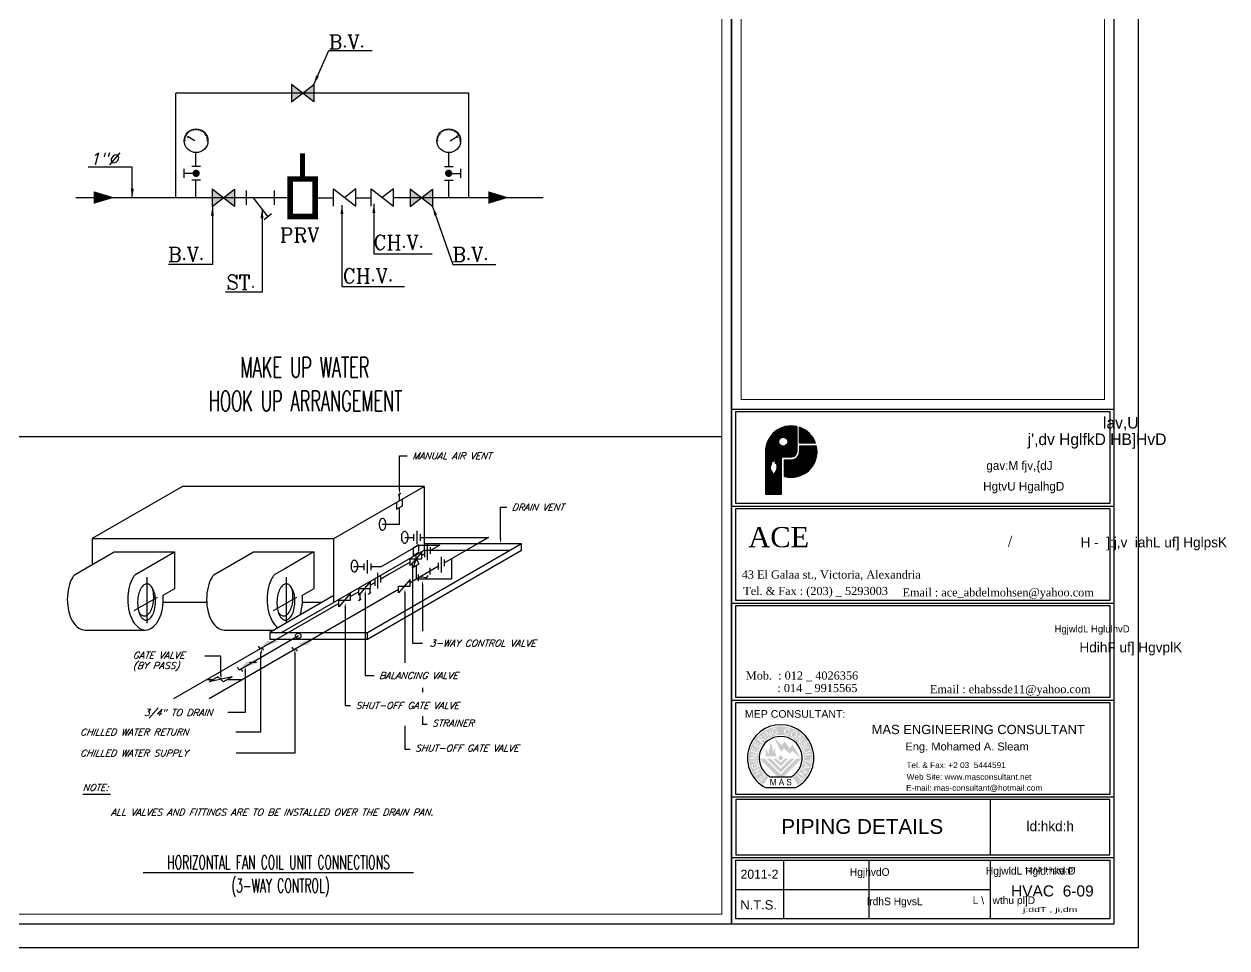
# Model space of a CAD drawing. Extents: x -730 to 2784, y 160 to 852.
# Drawn here: x -686.96 to -663.15, y 160.18 to 178.47 of the extents above; entities that cross this region are included whole.
import ezdxf
from ezdxf.enums import TextEntityAlignment as Align

# ---------------------------------------------------------------- set-up
doc = ezdxf.new("R2010")
doc.units = 0
doc.header["$MEASUREMENT"] = 0
for name, color, linetype in [('00-1-FRAME', 5, 'Continuous'), ('Duct', 4, 'Continuous'), ('ELEV3', 1, 'Continuous'), ('fram', 252, 'Continuous'), ('M_HV_TABLE', 140, 'Continuous'), ('M_HV_TEXT', 7, 'Continuous'), ('MEQUIP', 1, 'Continuous'), ('MFIT', 4, 'Continuous'), ('MNOTE', 2, 'Continuous'), ('MPIPE1', 4, 'Continuous'), ('pump', 42, 'Continuous'), ('Text', 42, 'Continuous'), ('WALL', 4, 'Continuous')]:
    doc.layers.add(name, color=color, linetype=linetype)
doc.layers.add('P-SANR-PIPES', color=252, linetype='Continuous', lineweight=35)
doc.styles.add('ARABY', font='sosa.shx')
doc.styles.add('english', font='ARIAL.TTF')
doc.styles.add('MOST', font='romanc.shx')
doc.styles.add('ROMANT', font='romanc.shx')
doc.styles.add('SIM1', font='SIMPLEX', dxfattribs={"oblique": 20, "height": 200})
doc.styles.get("Standard").update_dxf_attribs({"font": 'TIMES.TTF'})
doc.styles.add('style1', font='sosa.shx')
doc.dimstyles.get("Standard").update_dxf_attribs({"dimtxt": 0.8, "dimasz": 0.18, "dimexe": 0.18, "dimexo": 0.0625, "dimgap": 0.09, "dimtad": 0, "dimzin": 0, "dimdsep": 46, "dimtxsty": 'Standard', "dimcen": 0.09, "dimadec": 4, "dimazin": 0, "dimtfac": 1, "dimtofl": 0, "dimtmove": 0, "dimatfit": 3, "dimfxl": 1, "dimtolj": 1, "dimtzin": 0, "dimarcsym": 0})

# ---------------------------------------------------------------- blocks, each defined once
blk = doc.blocks.new('A$C146F5EAA')
for points in [[(0.894, 0.229), (0.899, 0.229), (0.899, 0.068), (0.923, 0.068), (0.923, 0.28), (0.889, 0.28), (0.843, 0.132), (0.84, 0.121), (0.835, 0.106), (0.831, 0.106), (0.824, 0.13), (0.778, 0.28), (0.739, 0.28), (0.739, 0.068), (0.764, 0.068), (0.764, 0.229), (0.77, 0.229), (0.82, 0.068), (0.843, 0.068)], [(1.313, 0.208), (1.304, 0.227), (1.305, 0.234), (1.319, 0.252), (1.325, 0.254), (1.348, 0.257), (1.351, 0.257), (1.373, 0.252), (1.387, 0.239), (1.394, 0.218), (1.418, 0.22), (1.417, 0.23), (1.409, 0.253), (1.406, 0.256), (1.392, 0.271), (1.372, 0.279), (1.347, 0.282), (1.333, 0.281), (1.312, 0.275), (1.305, 0.272), (1.289, 0.256), (1.285, 0.249), (1.28, 0.225), (1.281, 0.216), (1.289, 0.195), (1.307, 0.18), (1.317, 0.175), (1.342, 0.167), (1.359, 0.163), (1.377, 0.157), (1.392, 0.147), (1.399, 0.128), (1.394, 0.11), (1.393, 0.109), (1.377, 0.097), (1.353, 0.093), (1.345, 0.093), (1.323, 0.099), (1.318, 0.101), (1.303, 0.117), (1.297, 0.14), (1.273, 0.138), (1.275, 0.123), (1.283, 0.101), (1.291, 0.091), (1.307, 0.078), (1.328, 0.071), (1.353, 0.068), (1.369, 0.069), (1.39, 0.076), (1.398, 0.081), (1.414, 0.097), (1.419, 0.106), (1.424, 0.13), (1.421, 0.148), (1.41, 0.167), (1.391, 0.181), (1.376, 0.187), (1.349, 0.194), (1.339, 0.196), (1.32, 0.203)]]:
    blk.add_hatch(color=251).paths.add_polyline_path(points)
h = blk.add_hatch(color=251)
h.paths.add_polyline_path([(1.114, 0.282), (1.086, 0.282), (1.011, 0.068), (1.038, 0.068), (1.06, 0.133), (1.141, 0.133), (1.164, 0.068), (1.194, 0.068)])
h.paths.add_polyline_path([(1.134, 0.156), (1.065, 0.156), (1.1, 0.252)], flags=16)
at = {"layer": 'P-SANR-PIPES'}
h = blk.add_hatch(color=251, dxfattribs=at)
h.paths.add_polyline_path([(0.673, 0.328, -3.427928), (1.477, 0.328), (1.628, 0.092, 3.427928), (0.523, 0.092)])
h.paths.add_polyline_path([(0.443, 0.214), (0.345, 0.304), (0.362, 0.321), (0.441, 0.249), (0.482, 0.293), (0.408, 0.361), (0.424, 0.379), (0.498, 0.311), (0.544, 0.361), (0.462, 0.437), (0.478, 0.454), (0.579, 0.362)], flags=16)
h.paths.add_polyline_path([(0.274, 0.389), (0.261, 0.411), (0.35, 0.579), (0.21, 0.496), (0.198, 0.516), (0.376, 0.622), (0.389, 0.6), (0.3, 0.431), (0.44, 0.514), (0.452, 0.494)], flags=16)
h.paths.add_polyline_path([(0.294, 0.635), (0.27, 0.622), (0.241, 0.615), (0.214, 0.613), (0.188, 0.618), (0.166, 0.629), (0.149, 0.647), (0.137, 0.669), (0.131, 0.697), (0.132, 0.718), (0.139, 0.737), (0.157, 0.756), (0.168, 0.763), (0.181, 0.745), (0.163, 0.729), (0.155, 0.709), (0.154, 0.706), (0.157, 0.685), (0.158, 0.681), (0.168, 0.66), (0.184, 0.646), (0.193, 0.642), (0.213, 0.637), (0.237, 0.639), (0.255, 0.644), (0.279, 0.655), (0.297, 0.669), (0.308, 0.686), (0.312, 0.698), (0.312, 0.72), (0.309, 0.733), (0.299, 0.753), (0.294, 0.758), (0.277, 0.774), (0.272, 0.777), (0.237, 0.765), (0.254, 0.714), (0.232, 0.706), (0.207, 0.78), (0.277, 0.804), (0.297, 0.791), (0.313, 0.775), (0.325, 0.758), (0.331, 0.743), (0.336, 0.72), (0.337, 0.696), (0.329, 0.672), (0.315, 0.652)], flags=16)
h.paths.add_polyline_path([(0.306, 0.854), (0.1, 0.83), (0.097, 0.854), (0.303, 0.878)], flags=16)
h.paths.add_polyline_path([(0.299, 0.917), (0.093, 0.929), (0.094, 0.955), (0.261, 1.045), (0.1, 1.054), (0.101, 1.077), (0.307, 1.066), (0.306, 1.04), (0.138, 0.95), (0.3, 0.941)], flags=16)
h.paths.add_polyline_path([(0.313, 1.105), (0.115, 1.164), (0.154, 1.295), (0.177, 1.288), (0.146, 1.181), (0.206, 1.163), (0.236, 1.263), (0.259, 1.256), (0.229, 1.156), (0.296, 1.137), (0.329, 1.247), (0.353, 1.24)], flags=16)
h.paths.add_polyline_path([(1.607, 0.393), (1.627, 0.412), (1.748, 0.288), (1.798, 0.336), (1.814, 0.32), (1.693, 0.202), (1.677, 0.219), (1.728, 0.268)], flags=16)
h.paths.add_polyline_path([(0.369, 1.282), (0.19, 1.386), (0.259, 1.504), (0.28, 1.492), (0.224, 1.396), (0.279, 1.364), (0.331, 1.454), (0.352, 1.442), (0.3, 1.352), (0.36, 1.317), (0.418, 1.417), (0.44, 1.404)], flags=16)
h.paths.add_polyline_path([(1.671, 0.452), (1.688, 0.477), (1.885, 0.487), (1.751, 0.574), (1.766, 0.598), (1.936, 0.487), (1.92, 0.462), (1.723, 0.451), (1.856, 0.365), (1.841, 0.341)], flags=16)
h.paths.add_polyline_path([(0.464, 1.437), (0.317, 1.583), (0.377, 1.642), (0.4, 1.662), (0.425, 1.668), (0.436, 1.666), (0.462, 1.653), (0.477, 1.632), (0.482, 1.613), (0.478, 1.592), (0.466, 1.572), (0.484, 1.576), (0.507, 1.574), (0.518, 1.571), (0.581, 1.554), (0.559, 1.532), (0.511, 1.545), (0.484, 1.551), (0.461, 1.553), (0.46, 1.553), (0.447, 1.549), (0.437, 1.54), (0.416, 1.519), (0.481, 1.454)], flags=16)
h.paths.add_polyline_path([(1.776, 0.614), (1.787, 0.646), (1.854, 0.65), (1.883, 0.737), (1.832, 0.78), (1.842, 0.809), (2.007, 0.665), (1.997, 0.635)], flags=16)
h.paths.add_polyline_path([(0.399, 1.536), (0.351, 1.584), (0.394, 1.627), (0.41, 1.639), (0.428, 1.642), (0.446, 1.632), (0.456, 1.615), (0.453, 1.595), (0.438, 1.574)], flags=0)
h.paths.add_polyline_path([(0.608, 1.577), (0.488, 1.738), (0.508, 1.752), (0.627, 1.591)], flags=16)
h.paths.add_polyline_path([(1.877, 0.652), (1.901, 0.723), (1.976, 0.658)], flags=0)
h.paths.add_polyline_path([(0.668, 1.618), (0.577, 1.804), (0.599, 1.815), (0.76, 1.713), (0.689, 1.858), (0.71, 1.869), (0.801, 1.683), (0.778, 1.672), (0.618, 1.775), (0.689, 1.629)], flags=16)
h.paths.add_polyline_path([(1.843, 0.854), (1.847, 0.883), (2.024, 0.862), (2.033, 0.933), (2.056, 0.931), (2.036, 0.757), (2.012, 0.76), (2.021, 0.832)], flags=16)
h.paths.add_polyline_path([(1.853, 0.94), (1.846, 1.077), (2.049, 1.088), (2.05, 1.058), (1.872, 1.049), (1.877, 0.942)], flags=16)
h.paths.add_polyline_path([(0.844, 1.728), (0.826, 1.744), (0.811, 1.767), (0.802, 1.793), (0.8, 1.823), (0.802, 1.852), (0.81, 1.874), (0.825, 1.895), (0.845, 1.909), (0.868, 1.917), (0.897, 1.92), (0.918, 1.916), (0.937, 1.904), (0.952, 1.885), (0.957, 1.874), (0.937, 1.863), (0.923, 1.883), (0.906, 1.894), (0.903, 1.895), (0.881, 1.896), (0.877, 1.895), (0.855, 1.888), (0.839, 1.875), (0.833, 1.867), (0.826, 1.847), (0.824, 1.823), (0.826, 1.805), (0.833, 1.779), (0.845, 1.759), (0.86, 1.746), (0.872, 1.74), (0.894, 1.737), (0.907, 1.738), (0.927, 1.745), (0.934, 1.749), (0.951, 1.763), (0.955, 1.768), (0.948, 1.805), (0.896, 1.795), (0.892, 1.818), (0.968, 1.833), (0.982, 1.76), (0.965, 1.742), (0.948, 1.728), (0.929, 1.719), (0.913, 1.715), (0.89, 1.713), (0.866, 1.716)], flags=16)
h.paths.add_polyline_path([(1.825, 1.16), (1.815, 1.187), (1.81, 1.216), (1.812, 1.241), (1.821, 1.261), (1.831, 1.273), (1.85, 1.284), (1.875, 1.293), (1.879, 1.294), (1.991, 1.325), (1.999, 1.297), (1.886, 1.267), (1.861, 1.257), (1.856, 1.254), (1.839, 1.237), (1.837, 1.228), (1.836, 1.203), (1.838, 1.196), (1.849, 1.169), (1.865, 1.154), (1.867, 1.154), (1.887, 1.15), (1.914, 1.155), (1.916, 1.155), (2.029, 1.186), (2.037, 1.158), (1.924, 1.128), (1.897, 1.122), (1.88, 1.122), (1.857, 1.128), (1.84, 1.141)], flags=16)
h.paths.add_polyline_path([(1.747, 1.34), (1.739, 1.355), (1.73, 1.382), (1.727, 1.406), (1.731, 1.428), (1.736, 1.44), (1.751, 1.457), (1.764, 1.465), (1.776, 1.442), (1.759, 1.425), (1.753, 1.403), (1.753, 1.398), (1.757, 1.373), (1.761, 1.365), (1.775, 1.341), (1.792, 1.33), (1.794, 1.329), (1.812, 1.331), (1.826, 1.346), (1.827, 1.364), (1.824, 1.386), (1.82, 1.405), (1.816, 1.433), (1.815, 1.446), (1.821, 1.47), (1.838, 1.49), (1.868, 1.495), (1.898, 1.481), (1.916, 1.458), (1.922, 1.444), (1.931, 1.417), (1.933, 1.393), (1.926, 1.371), (1.909, 1.352), (1.901, 1.347), (1.888, 1.371), (1.904, 1.385), (1.909, 1.405), (1.903, 1.43), (1.902, 1.433), (1.888, 1.456), (1.883, 1.461), (1.862, 1.468), (1.855, 1.467), (1.842, 1.45), (1.841, 1.441), (1.844, 1.418), (1.847, 1.407), (1.853, 1.377), (1.854, 1.359), (1.851, 1.334), (1.839, 1.315), (1.825, 1.307), (1.798, 1.301), (1.767, 1.316)], flags=16)
h.paths.add_polyline_path([(1.229, 1.727), (1.209, 1.741), (1.195, 1.758), (1.187, 1.778), (1.184, 1.792), (1.183, 1.815), (1.188, 1.841), (1.199, 1.869), (1.213, 1.888), (1.23, 1.902), (1.25, 1.911), (1.263, 1.915), (1.288, 1.915), (1.314, 1.911), (1.34, 1.899), (1.361, 1.883), (1.374, 1.859), (1.38, 1.83), (1.35, 1.832), (1.345, 1.856), (1.334, 1.875), (1.314, 1.887), (1.308, 1.889), (1.283, 1.894), (1.26, 1.89), (1.242, 1.879), (1.235, 1.871), (1.222, 1.85), (1.217, 1.837), (1.211, 1.81), (1.212, 1.787), (1.219, 1.768), (1.226, 1.759), (1.246, 1.744), (1.258, 1.738), (1.282, 1.735), (1.302, 1.739), (1.32, 1.751), (1.333, 1.767), (1.357, 1.752), (1.341, 1.733), (1.318, 1.716), (1.29, 1.711), (1.265, 1.713), (1.253, 1.716)], flags=16)
h.paths.add_polyline_path([(1.682, 1.441), (1.662, 1.462), (1.7, 1.656), (1.583, 1.548), (1.564, 1.568), (1.713, 1.706), (1.733, 1.684), (1.695, 1.491), (1.812, 1.599), (1.831, 1.578)], flags=16)
h.paths.add_polyline_path([(1.433, 1.648), (1.418, 1.667), (1.416, 1.671), (1.408, 1.693), (1.404, 1.718), (1.406, 1.746), (1.413, 1.768), (1.426, 1.792), (1.447, 1.809), (1.469, 1.819), (1.494, 1.824), (1.506, 1.824), (1.532, 1.821), (1.558, 1.812), (1.579, 1.797), (1.595, 1.778), (1.604, 1.754), (1.608, 1.727), (1.606, 1.698), (1.597, 1.672), (1.582, 1.651), (1.561, 1.634), (1.534, 1.624), (1.508, 1.62), (1.48, 1.623), (1.455, 1.632)], flags=16)
h.paths.add_polyline_path([(1.47, 1.651), (1.452, 1.666), (1.445, 1.674), (1.436, 1.695), (1.433, 1.72), (1.434, 1.735), (1.439, 1.759), (1.449, 1.777), (1.46, 1.787), (1.48, 1.798), (1.506, 1.802), (1.521, 1.8), (1.544, 1.792), (1.554, 1.786), (1.568, 1.77), (1.576, 1.748), (1.579, 1.723), (1.578, 1.71), (1.573, 1.686), (1.561, 1.667), (1.552, 1.658), (1.531, 1.647), (1.506, 1.643), (1.493, 1.644)], flags=0)
h = blk.add_hatch(color=1, dxfattribs=at)
h.paths.add_polyline_path([(1.213, 1.492), (1.114, 1.369), (0.868, 1.62), (1.087, 1.155), (1.181, 1.271), (1.372, 1.092), (1.45, 1.188), (1.733, 0.949), (1.448, 1.402), (1.371, 1.255)])
edge = h.paths.add_edge_path()
edge.add_ellipse((0.703, 0.994), major_axis=(0, 0.255), ratio=0.9, start_angle=273.3582, end_angle=306.6672)
edge.add_ellipse((1.012, 1.21), major_axis=(0, 0.153), ratio=0.9, start_angle=52.2143, end_angle=114.6439, ccw=False)
edge.add_ellipse((1.074, 1.094), major_axis=(0, 0.282), ratio=0.9, start_angle=42.1608, end_angle=85.557)
edge.add_line((0.821, 1.116), (0.821, 1.066))
edge.add_line((0.821, 1.066), (0.813, 1.095))
edge.add_line((0.813, 1.095), (0.813, 1.234))
edge.add_ellipse((0.584, 1.234), major_axis=(0, 0.255), ratio=0.9, start_angle=270, end_angle=336.7407)
edge.add_ellipse((0.511, 1.276), major_axis=(0, 0.264), ratio=0.9, start_angle=291.488, end_angle=316.585, ccw=False)
edge.add_ellipse((0.697, 1.357), major_axis=(0, 0.0425), ratio=0.9, start_angle=268.9465, end_angle=291.488, ccw=False)
edge.add_ellipse((0.463, 1.362), major_axis=(0, 0.302), ratio=0.9, start_angle=244.2132, end_angle=268.9465, ccw=False)
edge.add_ellipse((0.966, 1.099), major_axis=(0, 0.316), ratio=0.9, start_angle=65.3118, end_angle=96.4562)
edge.add_ellipse((0.804, 1.169), major_axis=(0, 0.17), ratio=0.9, start_angle=107.8866, end_angle=128.2342, ccw=False)
edge.add_ellipse((0.404, 1.055), major_axis=(0, 0.289), ratio=0.9, start_angle=282.2009, end_angle=319.6135)
edge.add_ellipse((0.335, 1.157), major_axis=(0, 0.289), ratio=0.9, start_angle=256.3901, end_angle=294.1263, ccw=False)
edge.add_ellipse((0.865, 1.015), major_axis=(0, 0.316), ratio=0.9, start_angle=76.3901, end_angle=91.1388)
edge.add_line((0.58, 1.009), (0.932, 1.009))
h = blk.add_hatch(color=136, dxfattribs=at)
h.paths.add_polyline_path([(1.167, 0.958), (1.075, 1.05), (0.984, 0.958), (1.075, 0.867)])
h.paths.add_polyline_path([(1.32, 0.936), (1.215, 0.936), (1.075, 0.796), (0.935, 0.936), (0.831, 0.936), (1.075, 0.692)], flags=16)
h.paths.add_polyline_path([(1.521, 0.936), (1.394, 0.936), (1.075, 0.617), (0.757, 0.936), (0.629, 0.936), (1.075, 0.49)], flags=17)
h.paths.add_polyline_path([(1.757, 0.936), (1.593, 0.936), (1.075, 0.419), (0.558, 0.936), (0.393, 0.936), (0.98, 0.349), (1.17, 0.349)])
at = {"color": 7, "lineweight": 25}
for p, q in [((0.736, 0.349), (1.414, 0.349)), ((0.583, 0), (1.568, 0))]:
    blk.add_line(p, q, dxfattribs=at)
for radius, start, end in [(1.077, 297.2083, 242.7917), (0.697, 299.0944, 240.9056)]:
    blk.add_arc((1.075, 0.958), radius, start, end, dxfattribs=at)

msp = doc.modelspace()

# ---------------------------------------------------------------- hatches: boundary and pattern name
at = {"layer": 'ELEV3', "linetype": 'Continuous'}
h = msp.add_hatch(dxfattribs=at)
h.set_pattern_fill('ANSI31', color=256, scale=0.0768, style=0)
h.set_pattern_definition([(45, (-890.07855, 25.770295), (-0.0067882251, 0.0067882251), [])])
h.paths.add_polyline_path([(-671.611, 170.485), (-671.611, 170.171), (-671.294, 170.171, 0.229971)])
h.paths.add_polyline_path([(-671.277, 170.111), (-671.611, 170.111), (-671.611, 169.998), (-671.265, 169.998, 0.056005)])
h.paths.add_polyline_path([(-671.265, 169.998), (-671.611, 169.998), (-671.611, 169.824), (-671.428, 169.628, 0.206198)])
h.paths.add_polyline_path([(-671.611, 169.998), (-671.611, 169.998, -0.215736), (-671.665, 169.88), (-671.611, 169.824)])
h.paths.add_polyline_path([(-671.665, 169.88, -0.182196), (-671.768, 169.842), (-671.912, 169.842), (-671.912, 169.51, 0.260658), (-671.428, 169.628)])
h.paths.add_polyline_path([(-671.668, 170.5, 0.247453), (-672.126, 170.372), (-672.009, 170.248, -0.734653), (-671.846, 170.197, -0.262539), (-671.889, 170.12), (-671.703, 169.921, 0.220587), (-671.668, 169.998)])
h.paths.add_polyline_path([(-671.889, 170.12, -0.584109), (-672.025, 170.197, -0.152968), (-672.009, 170.248), (-672.126, 170.372, 0.206183), (-672.286, 170.001), (-672.286, 169.705), (-672.192, 169.7), (-672.192, 169.715), (-672.191, 169.715), (-672.188, 169.716), (-672.188, 169.724), (-672.187, 169.727), (-672.183, 169.729), (-672.183, 169.738), (-672.182, 169.744), (-672.177, 169.746), (-672.175, 169.751), (-672.175, 169.758), (-672.173, 169.764), (-672.17, 169.766), (-672.17, 169.82), (-672.158, 169.82), (-672.152, 169.816), (-672.148, 169.809), (-672.143, 169.804), (-672.141, 169.797), (-672.133, 169.804), (-672.131, 169.809), (-672.134, 169.814), (-672.139, 169.82), (-672.136, 169.822), (-672.133, 169.825), (-672.135, 169.826), (-672.136, 169.833), (-672.132, 169.837), (-672.132, 169.848), (-672.137, 169.853), (-672.137, 169.882), (-672.125, 169.882), (-672.109, 169.868), (-672.111, 169.857), (-672.106, 169.854), (-672.101, 169.849), (-672.1, 169.834), (-672.097, 169.833), (-672.097, 169.814), (-672.095, 169.816), (-672.092, 169.809), (-672.092, 169.803), (-672.088, 169.8), (-672.088, 169.766), (-672.084, 169.765), (-672.08, 169.766), (-672.077, 169.772), (-672.072, 169.773), (-672.068, 169.769), (-672.064, 169.766), (-672.064, 169.76), (-672.06, 169.757), (-672.06, 169.746), (-672.055, 169.745), (-672.055, 169.694), (-671.968, 169.69), (-671.968, 169.873, -0.414214), (-671.943, 169.898), (-671.768, 169.898, 0.177416), (-671.703, 169.921)])
h.paths.add_polyline_path([(-671.968, 169.69), (-672.055, 169.694), (-672.055, 169.667), (-672.06, 169.647), (-672.072, 169.623), (-672.083, 169.606), (-672.093, 169.592), (-672.099, 169.58), (-672.107, 169.569), (-672.114, 169.554), (-672.129, 169.553), (-672.131, 169.56), (-672.136, 169.562), (-672.138, 169.572), (-672.141, 169.574), (-672.145, 169.583), (-672.15, 169.584), (-672.151, 169.594), (-672.156, 169.595), (-672.157, 169.603), (-672.172, 169.618), (-672.173, 169.625), (-672.18, 169.629), (-672.181, 169.634), (-672.184, 169.636), (-672.185, 169.641), (-672.187, 169.644), (-672.188, 169.648), (-672.192, 169.649), (-672.192, 169.7), (-672.286, 169.705), (-672.286, 169.158), (-671.968, 169.158)])

# ---------------------------------------------------------------- linework, layer by layer
at = {"color": 1}
for p, q in [((-681.228, 176.925), (-681.67, 177.271)), ((-681.67, 177.271), (-681.67, 176.925)), ((-681.67, 176.925), (-681.228, 177.271)), ((-681.228, 177.271), (-681.228, 176.925)), ((-683.56, 175.65), (-683.56, 175.922)), ((-678.553, 175.65), (-678.553, 175.922)), ((-683.794, 175.425), (-683.794, 175.598)), ((-683.47, 175.65), (-683.643, 175.65)), ((-678.643, 175.65), (-678.47, 175.65)), ((-678.319, 175.425), (-678.319, 175.598)), ((-683.47, 175.373), (-683.643, 175.373)), ((-683.56, 175.029), (-683.56, 175.373)), ((-678.643, 175.373), (-678.47, 175.373)), ((-678.553, 175.029), (-678.553, 175.373)), ((-683.238, 174.855), (-682.796, 175.201)), ((-682.796, 174.855), (-683.238, 175.201)), ((-683.238, 175.201), (-683.238, 174.855)), ((-682.796, 175.201), (-682.796, 174.855)), ((-682.56, 174.885), (-682.56, 175.171)), ((-682.429, 175.028), (-682.134, 174.653)), ((-682.008, 174.885), (-682.008, 175.171)), ((-680.834, 175.205), (-680.392, 174.859)), ((-680.834, 174.859), (-680.834, 175.205)), ((-680.392, 175.205), (-680.613, 175.032)), ((-680.392, 174.859), (-680.392, 175.205)), ((-680.092, 175.205), (-679.651, 174.859)), ((-680.092, 174.859), (-680.092, 175.205)), ((-679.651, 175.205), (-679.872, 175.032)), ((-679.651, 174.859), (-679.651, 175.205)), ((-678.875, 174.855), (-679.317, 175.201)), ((-679.317, 175.201), (-679.317, 174.855)), ((-679.317, 174.855), (-678.875, 175.201)), ((-678.875, 175.201), (-678.875, 174.855)), ((-682.061, 174.711), (-682.207, 174.594))]:
    msp.add_line(p, q, dxfattribs=at)
at = {"color": 6}
for p, q in [((-678.158, 177.098), (-683.955, 177.098)), ((-683.955, 175.028), (-683.955, 177.098)), ((-678.158, 175.028), (-678.158, 177.098)), ((-681.696, 175.028), (-685.937, 175.028)), ((-681.201, 175.028), (-680.834, 175.028)), ((-680.392, 175.028), (-680.092, 175.028)), ((-679.651, 175.032), (-676.685, 175.032))]:
    msp.add_line(p, q, dxfattribs=at)
at = {"const_width": 0.099}
msp.add_lwpolyline([(-681.449, 175.399), (-681.449, 175.905)], dxfattribs=at)
at = {"const_width": 0.111}
msp.add_lwpolyline([(-681.201, 175.399), (-681.201, 174.657), (-681.696, 174.657), (-681.696, 175.399)], close=True, dxfattribs=at)
at = {"color": 1}
for centre in [(-683.557, 176.157), (-678.556, 176.157)]:
    msp.add_circle(centre, 0.235, dxfattribs=at)
at = {"layer": '00-1-FRAME'}
msp.add_line((-672.926, 163.164), (-665.384, 163.164), dxfattribs=at)
at = {"layer": 'Duct', "color": 1}
for p, q in [((-683.765, 176.192), (-683.789, 176.196)), ((-683.756, 176.226), (-683.78, 176.234)), ((-683.742, 176.258), (-683.764, 176.269)), ((-683.723, 176.287), (-683.743, 176.302)), ((-683.728, 176.241), (-683.706, 176.241)), ((-683.728, 176.241), (-683.717, 176.222)), ((-683.706, 176.241), (-683.717, 176.222)), ((-683.7, 176.313), (-683.716, 176.331)), ((-683.583, 176.157), (-683.711, 176.231)), ((-683.672, 176.334), (-683.686, 176.354)), ((-683.642, 176.35), (-683.651, 176.373)), ((-683.609, 176.362), (-683.615, 176.386)), ((-683.574, 176.368), (-683.576, 176.392)), ((-683.539, 176.368), (-683.537, 176.392)), ((-683.505, 176.362), (-683.499, 176.386)), ((-683.472, 176.35), (-683.462, 176.373)), ((-683.442, 176.334), (-683.428, 176.354)), ((-683.408, 176.319), (-683.397, 176.331)), ((-683.391, 176.287), (-683.371, 176.302)), ((-683.371, 176.258), (-683.35, 176.269)), ((-683.358, 176.226), (-683.334, 176.234)), ((-683.349, 176.192), (-683.325, 176.196)), ((-678.764, 176.192), (-678.788, 176.196)), ((-678.755, 176.226), (-678.779, 176.234)), ((-678.741, 176.258), (-678.763, 176.269)), ((-678.722, 176.287), (-678.742, 176.302)), ((-678.704, 176.319), (-678.715, 176.331)), ((-678.671, 176.334), (-678.685, 176.354)), ((-678.641, 176.35), (-678.65, 176.373)), ((-678.608, 176.362), (-678.614, 176.386)), ((-678.573, 176.368), (-678.575, 176.392)), ((-678.538, 176.368), (-678.536, 176.392)), ((-678.529, 176.157), (-678.401, 176.231)), ((-678.504, 176.362), (-678.498, 176.386)), ((-678.471, 176.35), (-678.461, 176.373)), ((-678.441, 176.334), (-678.427, 176.354)), ((-678.413, 176.313), (-678.396, 176.331)), ((-678.384, 176.241), (-678.407, 176.241)), ((-678.407, 176.241), (-678.396, 176.222)), ((-678.384, 176.241), (-678.396, 176.222)), ((-678.39, 176.287), (-678.37, 176.302)), ((-678.371, 176.258), (-678.349, 176.269)), ((-678.357, 176.226), (-678.333, 176.234)), ((-678.348, 176.192), (-678.324, 176.196)), ((-683.768, 176.157), (-683.792, 176.157)), ((-683.346, 176.157), (-683.322, 176.157)), ((-678.767, 176.157), (-678.791, 176.157)), ((-678.345, 176.157), (-678.321, 176.157)), ((-683.556, 175.511), (-683.794, 175.511)), ((-678.557, 175.511), (-678.319, 175.511))]:
    msp.add_line(p, q, dxfattribs=at)
at = {"layer": 'Duct', "color": 1, "const_width": 0.0717}
for points in [[(-683.52, 175.511, -1), (-683.591, 175.511, -1)], [(-678.593, 175.511, 1), (-678.521, 175.511, 1)]]:
    msp.add_lwpolyline(points, format="xyb", close=True, dxfattribs=at)
at = {"layer": 'Duct', "color": 1}
for points in [[(-685.582, 175.032, 0.248, 0, 0), (-685.171, 175.032, 0.248, 0, 0)], [(-677.775, 175.032, 0.248, 0, 0), (-677.364, 175.032, 0.248, 0, 0)]]:
    msp.add_lwpolyline(points, format="xyseb", dxfattribs=at)
for points in [[(-681.67, 176.925), (-681.67, 177.271), (-681.449, 177.098)], [(-681.228, 176.925), (-681.228, 177.271), (-681.449, 177.098)], [(-683.238, 174.855), (-683.238, 175.201), (-683.017, 175.028)], [(-682.796, 174.855), (-682.796, 175.201), (-683.017, 175.028)], [(-679.317, 174.855), (-679.317, 175.201), (-679.096, 175.028)], [(-678.875, 174.855), (-678.875, 175.201), (-679.096, 175.028)]]:
    msp.add_solid(points, dxfattribs=at)
at = {"layer": 'fram'}
for p, q in [((-672.961, 197.698), (-672.961, 160.652)), ((-665.384, 160.652), (-665.384, 197.698)), ((-672.961, 170.844), (-665.384, 170.844)), ((-672.961, 168.924), (-665.384, 168.924)), ((-672.961, 167.004), (-665.384, 167.004)), ((-672.961, 165.084), (-665.384, 165.084)), ((-672.961, 163.164), (-665.384, 163.164)), ((-672.961, 161.969), (-665.384, 161.969)), ((-729.43, 160.652), (-665.384, 160.652))]:
    msp.add_line(p, q, dxfattribs=at)
at = {"layer": 'fram', "color": 5}
for p, q in [((-672.876, 170.794), (-665.469, 170.794)), ((-672.876, 168.974), (-672.876, 170.794)), ((-665.469, 170.794), (-665.469, 168.974)), ((-665.469, 168.974), (-672.876, 168.974)), ((-672.876, 168.874), (-665.469, 168.874)), ((-672.876, 167.054), (-672.876, 168.874)), ((-665.469, 168.874), (-665.469, 167.054)), ((-665.469, 167.054), (-672.876, 167.054)), ((-672.876, 166.954), (-665.469, 166.954)), ((-672.876, 165.134), (-672.876, 166.954)), ((-665.469, 166.954), (-665.469, 165.134)), ((-665.469, 165.134), (-672.876, 165.134)), ((-672.876, 165.034), (-665.469, 165.034)), ((-672.876, 163.214), (-672.876, 165.034)), ((-665.469, 165.034), (-665.469, 163.214)), ((-665.469, 163.214), (-672.876, 163.214)), ((-672.876, 163.114), (-672.876, 162.019)), ((-665.469, 163.114), (-672.876, 163.114)), ((-667.833, 162.019), (-667.833, 163.114)), ((-665.469, 162.019), (-665.469, 163.114)), ((-672.876, 162.019), (-665.469, 162.019)), ((-672.876, 161.914), (-665.469, 161.914)), ((-672.876, 160.752), (-672.876, 161.914)), ((-671.921, 160.752), (-671.921, 161.914)), ((-670.234, 160.752), (-670.234, 161.914)), ((-667.833, 160.752), (-667.833, 161.914)), ((-665.469, 161.914), (-665.469, 160.752)), ((-672.876, 161.333), (-667.833, 161.333)), ((-665.469, 160.752), (-672.876, 160.752))]:
    msp.add_line(p, q, dxfattribs=at)
at = {"layer": 'fram'}
for points in [[(-729.907, 198.175), (-664.907, 198.175), (-664.907, 160.175), (-729.907, 160.175)], [(-672.961, 197.698), (-729.43, 197.698), (-729.43, 160.652), (-672.961, 160.652)]]:
    msp.add_lwpolyline(points, close=True, dxfattribs=at)
at = {"layer": 'M_HV_TABLE', "color": 7, "ltscale": 50}
msp.add_line((-673.153, 170.294), (-729.238, 170.294), dxfattribs=at)
at = {"layer": 'M_HV_TEXT', "color": 6}
msp.add_line((-684.607, 161.667), (-679.256, 161.667), dxfattribs=at)
at = {"layer": 'MEQUIP'}
for p, q in [((-683.828, 169.311), (-685.612, 168.281)), ((-679.044, 169.311), (-683.828, 169.311)), ((-680.828, 168.281), (-679.044, 169.311)), ((-679.044, 169.311), (-679.044, 168.049)), ((-685.612, 168.281), (-680.828, 168.281)), ((-685.612, 168.281), (-685.612, 167.766)), ((-680.828, 167.019), (-680.828, 168.281)), ((-680.167, 166.421), (-677.117, 168.181)), ((-679.044, 168.181), (-677.117, 168.181)), ((-677.117, 168.049), (-677.117, 168.181)), ((-685.964, 167.563), (-685.18, 168.015)), ((-685.18, 168.015), (-683.984, 168.015)), ((-684.768, 167.563), (-683.984, 168.015)), ((-683.984, 168.015), (-683.984, 167.284)), ((-683.206, 167.563), (-682.422, 168.015)), ((-682.422, 168.015), (-681.226, 168.015)), ((-681.863, 166.421), (-679.044, 168.049)), ((-681.226, 168.015), (-681.802, 167.683)), ((-681.226, 168.015), (-681.226, 167.284)), ((-680.167, 166.288), (-677.117, 168.049)), ((-679.044, 168.049), (-677.347, 168.049)), ((-681.802, 167.683), (-682.01, 167.563)), ((-683.984, 167.284), (-684.214, 167.152)), ((-680.828, 167.152), (-682.094, 166.421)), ((-681.226, 167.284), (-681.456, 167.152)), ((-684.21, 167.019), (-683.347, 167.019)), ((-681.452, 167.019), (-681.058, 167.019)), ((-685.755, 166.468), (-684.559, 166.468)), ((-682.998, 166.468), (-682.011, 166.468)), ((-682.094, 166.421), (-682.094, 166.288)), ((-682.094, 166.421), (-680.167, 166.421)), ((-682.094, 166.288), (-680.167, 166.288)), ((-680.167, 166.288), (-680.167, 166.421))]:
    msp.add_line(p, q, dxfattribs=at)
for points in [[(-685.964, 167.563, 0.039519), (-686.003, 167.505, 0.072341), (-686.077, 167.32, 0.058752), (-686.106, 167.076, 0.058752)], [(-684.768, 167.563, 0.039519), (-684.807, 167.505, 0.072341), (-684.881, 167.32, 0.058752), (-684.91, 167.076, 0.058752)], [(-683.206, 167.563, 0.039519), (-683.246, 167.505, 0.072341), (-683.32, 167.32, 0.058752), (-683.348, 167.076, 0.058752)], [(-682.01, 167.563, 0.039519), (-682.05, 167.505, 0.072341), (-682.124, 167.32, 0.058752), (-682.152, 167.076, 0.058752)], [(-684.91, 167.076, 0.058752), (-684.881, 166.832, 0.072341), (-684.807, 166.646, 0.106617), (-684.682, 166.508, 0.156851), (-684.559, 166.468, 0.156851), (-684.437, 166.508, 0.106617), (-684.311, 166.646, 0.072341), (-684.237, 166.832, 0.058752), (-684.208, 167.076, 0.018477), (-684.211, 167.153, 0.072341)], [(-684.584, 166.748, 0.17596), (-684.523, 166.768, 0.10397), (-684.455, 166.849, 0.064448), (-684.415, 166.957, 0.050608), (-684.396, 167.102, 0.050608), (-684.407, 167.247, 0.033314), (-684.421, 167.305, 0.10397)], [(-681.826, 166.748, 0.17596), (-681.766, 166.768, 0.10397), (-681.698, 166.849, 0.064448), (-681.658, 166.957, 0.050608), (-681.639, 167.102, 0.050608), (-681.65, 167.247, 0.033314), (-681.664, 167.305, 0.10397)], [(-681.5, 166.763, 0.025637), (-681.48, 166.832, 0.058752), (-681.451, 167.076, 0.018477), (-681.454, 167.153, 0.072341)], [(-686.106, 167.076, 0.058752), (-686.077, 166.832, 0.072341), (-686.003, 166.646, 0.106617), (-685.878, 166.508, 0.156851), (-685.755, 166.468, 0.156851)], [(-683.348, 167.076, 0.058752), (-683.32, 166.832, 0.072341), (-683.246, 166.646, 0.106617), (-683.12, 166.508, 0.156851), (-682.998, 166.468, 0.156851)], [(-682.152, 167.076, 0.058752), (-682.124, 166.832, 0.072341), (-682.05, 166.646, 0.100761), (-681.932, 166.514, 0.156851)], [(-684.69, 166.825, 0.069073), (-684.643, 166.771, 0.17596), (-684.584, 166.748, 0.17596)], [(-681.932, 166.825, 0.069073), (-681.886, 166.771, 0.17596), (-681.826, 166.748, 0.17596)]]:
    msp.add_lwpolyline(points, format="xyb", dxfattribs=at)
for points in [[(-684.547, 166.665, 0.17596), (-684.486, 166.685, 0.10397), (-684.418, 166.766, 0.064448), (-684.378, 166.874, 0.050608), (-684.359, 167.019, 0.050608), (-684.37, 167.164, 0.064448), (-684.404, 167.274, 0.10397), (-684.467, 167.359, 0.17596), (-684.527, 167.382, 0.17596), (-684.588, 167.362, 0.10397), (-684.655, 167.281, 0.064448), (-684.696, 167.173, 0.050608), (-684.714, 167.028, 0.050608), (-684.704, 166.883, 0.064448), (-684.669, 166.773, 0.10397), (-684.606, 166.688, 0.17596)], [(-681.789, 166.665, 0.17596), (-681.729, 166.685, 0.10397), (-681.661, 166.766, 0.064448), (-681.62, 166.874, 0.050608), (-681.602, 167.019, 0.050608), (-681.612, 167.164, 0.064448), (-681.647, 167.274, 0.10397), (-681.71, 167.359, 0.17596), (-681.769, 167.382, 0.17596), (-681.83, 167.362, 0.10397), (-681.898, 167.281, 0.064448), (-681.938, 167.173, 0.050608), (-681.957, 167.028, 0.050608), (-681.946, 166.883, 0.064448), (-681.912, 166.773, 0.10397), (-681.849, 166.688, 0.17596)]]:
    msp.add_lwpolyline(points, format="xyb", close=True, dxfattribs=at)
at = {"layer": 'MFIT'}
for p, q in [((-679.474, 169.063), (-679.589, 168.997)), ((-679.56, 169.147), (-679.503, 169.18)), ((-679.531, 169.03), (-679.531, 169.163)), ((-679.474, 168.931), (-679.474, 169.063)), ((-679.589, 168.997), (-679.589, 168.864)), ((-679.589, 168.864), (-679.474, 168.931)), ((-679.248, 168.236), (-679.248, 168.369)), ((-679.182, 168.17), (-679.182, 168.436)), ((-679.115, 168.236), (-679.115, 168.369)), ((-679.147, 168.157), (-679.262, 168.091)), ((-679.147, 168.024), (-679.147, 168.157)), ((-678.973, 167.856), (-678.973, 168.163)), ((-678.915, 167.976), (-678.915, 168.109)), ((-679.087, 168.014), (-679.317, 167.748)), ((-679.317, 167.881), (-679.087, 167.881)), ((-679.317, 167.748), (-679.317, 167.881)), ((-679.26, 168.08), (-679.26, 167.947)), ((-679.26, 167.947), (-679.145, 168.014)), ((-679.202, 167.881), (-679.26, 167.715)), ((-679.202, 167.881), (-679.202, 167.981)), ((-679.202, 167.881), (-679.145, 167.782)), ((-679.087, 167.881), (-679.087, 168.014)), ((-679.03, 167.91), (-679.03, 168.043)), ((-678.698, 167.611), (-678.698, 167.918)), ((-678.641, 167.731), (-678.641, 167.864)), ((-680.227, 167.655), (-680.227, 167.788)), ((-680.161, 167.588), (-680.161, 167.854)), ((-680.094, 167.655), (-680.094, 167.788)), ((-679.26, 167.715), (-679.145, 167.782)), ((-678.926, 167.567), (-678.926, 167.7)), ((-678.756, 167.665), (-678.756, 167.798)), ((-684.532, 167.517), (-684.532, 166.608)), ((-681.775, 167.517), (-681.775, 166.608)), ((-680.103, 167.428), (-680.333, 167.162)), ((-680.103, 167.295), (-680.103, 167.428)), ((-680.014, 167.346), (-680.014, 167.479)), ((-679.957, 167.292), (-679.957, 167.599)), ((-679.899, 167.412), (-679.899, 167.545)), ((-679.322, 167.471), (-679.552, 167.205)), ((-679.322, 167.338), (-679.322, 167.471)), ((-679.156, 167.434), (-679.156, 167.567)), ((-679.115, 167.524), (-678.984, 167.512)), ((-679.006, 167.474), (-678.962, 167.55)), ((-680.502, 167.197), (-680.732, 166.932)), ((-680.502, 167.064), (-680.502, 167.197)), ((-680.333, 167.162), (-680.333, 167.295)), ((-680.333, 167.295), (-680.103, 167.295)), ((-680.315, 167.183), (-680.315, 167.073)), ((-680.149, 167.179), (-680.091, 167.212)), ((-680.12, 167.295), (-680.12, 167.195)), ((-679.552, 167.338), (-679.322, 167.338)), ((-679.552, 167.205), (-679.552, 167.338)), ((-684.781, 166.855), (-684.32, 167.121)), ((-682.023, 166.855), (-681.563, 167.121)), ((-680.732, 166.932), (-680.732, 167.064)), ((-680.732, 167.064), (-680.502, 167.064)), ((-680.344, 167.057), (-680.286, 167.09)), ((-682.497, 165.834), (-682.364, 165.834)), ((-682.84, 165.542), (-683.298, 165.443)), ((-683.128, 165.542), (-683.298, 165.443)), ((-683.128, 165.542), (-683.011, 165.443)), ((-682.84, 165.542), (-683.011, 165.443))]:
    msp.add_line(p, q, dxfattribs=at)
for points in [[(-679.934, 168.56, 0.058752), (-679.929, 168.513, 0.072341), (-679.914, 168.478, 0.106617), (-679.89, 168.451, 0.156851), (-679.867, 168.444, 0.156851), (-679.843, 168.451, 0.106617), (-679.819, 168.478, 0.072341), (-679.805, 168.513, 0.058752), (-679.8, 168.56, 0.058752), (-679.805, 168.607, 0.072341), (-679.819, 168.643, 0.106617), (-679.843, 168.669, 0.156851), (-679.867, 168.677, 0.156851), (-679.89, 168.669, 0.106617), (-679.914, 168.643, 0.072341), (-679.929, 168.607, 0.058752)], [(-679.494, 168.306, 0.058752), (-679.488, 168.259, 0.072341), (-679.474, 168.224, 0.106617), (-679.45, 168.197, 0.156851), (-679.427, 168.189, 0.156851), (-679.403, 168.197, 0.106617), (-679.379, 168.224, 0.072341), (-679.365, 168.259, 0.058752), (-679.359, 168.306, 0.058752), (-679.365, 168.353, 0.072341), (-679.379, 168.388, 0.106617), (-679.403, 168.415, 0.156851), (-679.427, 168.423, 0.156851), (-679.45, 168.415, 0.106617), (-679.474, 168.388, 0.072341), (-679.488, 168.353, 0.058752)], [(-680.49, 167.735, 0.058752), (-680.484, 167.688, 0.072341), (-680.47, 167.653, 0.106617), (-680.446, 167.626, 0.156851), (-680.423, 167.618, 0.156851), (-680.399, 167.626, 0.106617), (-680.375, 167.653, 0.072341), (-680.361, 167.688, 0.058752), (-680.355, 167.735, 0.058752), (-680.361, 167.782, 0.072341), (-680.375, 167.817, 0.106617), (-680.399, 167.844, 0.156851), (-680.423, 167.851, 0.156851), (-680.446, 167.844, 0.106617), (-680.47, 167.817, 0.072341), (-680.484, 167.782, 0.058752)], [(-681.594, 166.355, 0.125198), (-681.589, 166.338, 0.105842), (-681.576, 166.323, 0.086532), (-681.557, 166.313, 0.076532), (-681.534, 166.309, 0.076532), (-681.51, 166.313, 0.086532), (-681.492, 166.323, 0.105842), (-681.478, 166.338, 0.125198), (-681.474, 166.355, 0.125198), (-681.478, 166.371, 0.105842), (-681.492, 166.387, 0.086532), (-681.51, 166.397, 0.076532), (-681.534, 166.4, 0.076532), (-681.557, 166.397, 0.086532), (-681.576, 166.387, 0.105842), (-681.589, 166.371, 0.125198)]]:
    msp.add_lwpolyline(points, format="xyb", close=True, dxfattribs=at)
for points in [[(-682.32, 166.152, 0.180358), (-682.322, 166.147, 0.103096), (-682.32, 166.138, 0.062716), (-682.315, 166.129, 0.048932), (-682.306, 166.12, 0.048932), (-682.296, 166.112, 0.062716), (-682.286, 166.108, 0.103096), (-682.277, 166.107, 0.180358), (-682.272, 166.11, 0.014413), (-682.272, 166.11, 0.103096)], [(-682.223, 166.071, 0.03946), (-682.223, 166.072, 0.103096), (-682.225, 166.081, 0.062716), (-682.23, 166.09, 0.048932), (-682.238, 166.1, 0.048932), (-682.249, 166.107, 0.062716), (-682.258, 166.111, 0.103096), (-682.267, 166.112, 0.180358), (-682.272, 166.11, 0.180358)], [(-681.653, 166.129, 0.180358), (-681.655, 166.124, 0.103096), (-681.653, 166.115, 0.062716), (-681.648, 166.106, 0.048932), (-681.639, 166.096, 0.048932), (-681.629, 166.089, 0.062716), (-681.62, 166.085, 0.103096), (-681.61, 166.084, 0.180358), (-681.606, 166.086, 0.014413), (-681.605, 166.087, 0.103096)], [(-681.556, 166.048, 0.03946), (-681.556, 166.049, 0.103096), (-681.558, 166.058, 0.062716), (-681.563, 166.067, 0.048932), (-681.572, 166.076, 0.048932), (-681.582, 166.084, 0.062716), (-681.591, 166.088, 0.103096), (-681.601, 166.089, 0.180358), (-681.606, 166.086, 0.180358)], [(-682.732, 165.73, 0.180358), (-682.734, 165.725, 0.103096), (-682.732, 165.716, 0.062716), (-682.727, 165.707, 0.048932), (-682.719, 165.698, 0.048932), (-682.708, 165.69, 0.062716), (-682.699, 165.686, 0.103096), (-682.69, 165.685, 0.180358), (-682.685, 165.688, 0.014413), (-682.684, 165.688, 0.103096)], [(-682.635, 165.649, 0.03946), (-682.635, 165.65, 0.103096), (-682.637, 165.659, 0.062716), (-682.642, 165.668, 0.048932), (-682.651, 165.678, 0.048932), (-682.661, 165.685, 0.062716), (-682.671, 165.69, 0.103096), (-682.68, 165.69, 0.180358), (-682.685, 165.688, 0.180358)]]:
    msp.add_lwpolyline(points, format="xyb", dxfattribs=at)
for points in [[(-682.154, 166.255), (-682.266, 166.112), (-682.154, 166.255), (-681.894, 166.255)], [(-681.366, 166.163), (-681.545, 166.193), (-681.366, 166.163), (-681.173, 166.336)], [(-682.567, 165.836), (-682.68, 165.694), (-682.567, 165.836), (-682.308, 165.836)]]:
    msp.add_solid(points, dxfattribs=at)
at = {"layer": 'MNOTE'}
for p, q in [((-679.531, 169.917), (-679.377, 169.917)), ((-679.531, 169.263), (-679.531, 169.917)), ((-677.53, 168.902), (-677.407, 168.902)), ((-677.53, 168.281), (-677.53, 168.902)), ((-679.274, 167.707), (-679.274, 166.209)), ((-680.209, 167.167), (-680.209, 165.568)), ((-679.423, 167.185), (-679.423, 165.822)), ((-679.074, 167.348), (-679.074, 166.447)), ((-680.603, 166.912), (-680.603, 164.976)), ((-679.274, 166.209), (-679.074, 166.209)), ((-682.281, 166.015), (-682.281, 164.449)), ((-681.601, 165.989), (-681.601, 164.033)), ((-683.064, 165.952), (-683.387, 165.952)), ((-683.064, 165.583), (-683.064, 165.952)), ((-682.585, 165.656), (-682.585, 164.834)), ((-680.209, 165.568), (-680.035, 165.568)), ((-679.074, 165.326), (-679.074, 165.24)), ((-682.585, 164.834), (-682.929, 164.834)), ((-680.603, 164.976), (-680.501, 164.976)), ((-679.074, 164.766), (-679.074, 164.605)), ((-679.423, 164.572), (-679.423, 164.11)), ((-679.074, 164.605), (-678.986, 164.605)), ((-682.281, 164.449), (-682.773, 164.449)), ((-679.423, 164.11), (-679.321, 164.11)), ((-681.601, 164.033), (-682.761, 164.033)), ((-685.801, 163.219), (-685.254, 163.219))]:
    msp.add_line(p, q, dxfattribs=at)
for points in [[(-679.515, 169.263), (-679.548, 169.263), (-679.531, 169.163)], [(-677.513, 168.281), (-677.546, 168.281), (-677.53, 168.181)], [(-679.29, 167.707), (-679.257, 167.707), (-679.274, 167.807)], [(-679.091, 167.348), (-679.058, 167.348), (-679.074, 167.448)], [(-680.226, 167.167), (-680.193, 167.167), (-680.209, 167.267)], [(-679.44, 167.185), (-679.407, 167.185), (-679.423, 167.285)], [(-680.62, 166.912), (-680.587, 166.912), (-680.603, 167.011)], [(-682.284, 166.013), (-682.251, 166.013), (-682.267, 166.112)], [(-681.617, 165.989), (-681.584, 165.989), (-681.601, 166.089)], [(-682.601, 165.656), (-682.568, 165.656), (-682.585, 165.756)], [(-683.081, 165.583), (-683.048, 165.583), (-683.064, 165.483)]]:
    msp.add_solid(points, dxfattribs=at)
at = {"layer": 'MPIPE1'}
for p, q in [((-679.531, 168.565), (-679.531, 168.897)), ((-679.864, 168.565), (-679.531, 168.565)), ((-679.903, 167.721), (-679.157, 168.152)), ((-679.428, 168.303), (-679.248, 168.303)), ((-679.157, 168.152), (-678.733, 168.152)), ((-679.115, 168.303), (-677.766, 168.303)), ((-678.733, 168.152), (-678.915, 168.047)), ((-677.766, 168.303), (-678.641, 167.798)), ((-677.766, 168.303), (-678.053, 168.137)), ((-679.03, 167.981), (-679.087, 167.948)), ((-678.496, 167.483), (-678.496, 167.881)), ((-680.227, 167.721), (-680.44, 167.721)), ((-679.903, 167.721), (-680.094, 167.721)), ((-679.317, 167.815), (-679.77, 167.554)), ((-678.756, 167.731), (-679.322, 167.405)), ((-679.202, 167.748), (-679.202, 167.483)), ((-680.014, 167.412), (-680.103, 167.361)), ((-679.77, 167.554), (-679.899, 167.479)), ((-679.202, 167.483), (-678.496, 167.483)), ((-679.552, 167.272), (-683.301, 165.107)), ((-680.333, 167.228), (-680.502, 167.131)), ((-680.732, 166.998), (-684.007, 165.107)), ((-681.529, 166.355), (-682.68, 165.69)), ((-683.34, 165.493), (-683.213, 165.493)), ((-682.926, 165.493), (-682.634, 165.493))]:
    msp.add_line(p, q, dxfattribs=at)
at = {"layer": 'WALL', "linetype": 'Continuous'}
for p, q in [((-671.668, 170.5), (-671.668, 169.998)), ((-671.611, 170.171), (-671.611, 170.485)), ((-672.286, 170.001), (-672.286, 169.158)), ((-671.294, 170.171), (-671.611, 170.171)), ((-671.611, 170.111), (-671.611, 169.998)), ((-671.277, 170.111), (-671.611, 170.111)), ((-671.968, 169.158), (-671.968, 169.873)), ((-671.943, 169.898), (-671.768, 169.898)), ((-671.912, 169.842), (-671.768, 169.842)), ((-671.912, 169.51), (-671.912, 169.842)), ((-672.286, 169.158), (-671.968, 169.158))]:
    msp.add_line(p, q, dxfattribs=at)
msp.add_lwpolyline([(-673.153, 197.506, 0.0192, 0.0192, 0), (-729.238, 197.506, 0.0192, 0.0192, 0), (-729.238, 160.844, 0.0192, 0.0192, 0), (-673.153, 160.844, 0.0192, 0.0192, 0)], format="xyseb", close=True, dxfattribs=at)
at = {"layer": 'WALL', "linetype": 'Continuous', "const_width": 0.02}
msp.add_lwpolyline([(-665.576, 191.586), (-672.769, 191.586), (-672.769, 171.036), (-665.576, 171.036)], close=True, dxfattribs=at)
at = {"layer": 'WALL', "linetype": 'Continuous'}
msp.add_lwpolyline([(-672.114, 169.554), (-672.107, 169.569), (-672.099, 169.58), (-672.093, 169.592), (-672.083, 169.606), (-672.072, 169.623), (-672.06, 169.647), (-672.055, 169.667), (-672.055, 169.745), (-672.06, 169.746), (-672.06, 169.757), (-672.064, 169.76), (-672.064, 169.766), (-672.068, 169.769), (-672.072, 169.773), (-672.077, 169.772), (-672.08, 169.766), (-672.084, 169.765), (-672.088, 169.766), (-672.088, 169.8), (-672.092, 169.803), (-672.092, 169.809), (-672.095, 169.816), (-672.097, 169.814), (-672.097, 169.833), (-672.1, 169.834), (-672.101, 169.849), (-672.106, 169.854), (-672.111, 169.857), (-672.109, 169.868), (-672.125, 169.882), (-672.136, 169.882), (-672.137, 169.881), (-672.137, 169.853), (-672.132, 169.848), (-672.132, 169.837), (-672.136, 169.833), (-672.135, 169.826), (-672.133, 169.825), (-672.136, 169.822), (-672.139, 169.82), (-672.134, 169.814), (-672.131, 169.809), (-672.133, 169.804), (-672.141, 169.797), (-672.143, 169.804), (-672.148, 169.809), (-672.152, 169.816), (-672.158, 169.82), (-672.17, 169.82), (-672.17, 169.766), (-672.173, 169.764), (-672.175, 169.758), (-672.175, 169.751), (-672.177, 169.746), (-672.182, 169.744), (-672.183, 169.738), (-672.183, 169.729), (-672.187, 169.727), (-672.188, 169.724), (-672.188, 169.716), (-672.191, 169.715), (-672.192, 169.715), (-672.192, 169.649), (-672.188, 169.648), (-672.187, 169.644), (-672.185, 169.641), (-672.184, 169.636), (-672.181, 169.634), (-672.18, 169.629), (-672.173, 169.625), (-672.172, 169.618), (-672.157, 169.603), (-672.156, 169.595), (-672.151, 169.594), (-672.15, 169.584), (-672.145, 169.583), (-672.141, 169.574), (-672.138, 169.572), (-672.136, 169.562), (-672.131, 169.56), (-672.129, 169.553)], close=True, dxfattribs=at)
msp.add_circle((-671.936, 170.197), 0.0898, dxfattribs=at)
for centre, radius, start, end in [((-671.776, 170.001), 0.51, 77.8041, 180), ((-671.776, 170.001), 0.51, 19.4392, 71.244), ((-671.776, 170.001), 0.51, 254.5327, 12.3968), ((-671.943, 169.873), 0.025, 90, 180), ((-671.768, 169.998), 0.0998, 270, 0), ((-671.768, 169.998), 0.156, 270, 0)]:
    msp.add_arc(centre, radius, start, end, dxfattribs=at)

# ---------------------------------------------------------------- block references
at = {"layer": 'Text', "xscale": 0.6102990404071988, "yscale": 0.6102990404070852, "zscale": 0.6102990404071856}
msp.add_blockref('A$C146F5EAA', (-672.642, 163.352), dxfattribs=at)

# ---------------------------------------------------------------- texts
at = {"layer": 'Duct', "color": 7, "style": 'ROMANT'}
for s, p in [('B.V.', (-680.931, 177.969)), ('PRV', (-681.9, 174.148)), ('CH.V.', (-680.046, 174)), ('B.V.', (-684.114, 173.761)), ('B.V.', (-678.485, 173.761)), ('CH.V.', (-680.657, 173.338)), ('ST.', (-682.959, 173.212))]:
    msp.add_text(s, height=0.2868, dxfattribs=at).set_placement(p)
at = {"layer": 'Duct', "color": 7, "style": 'ROMANT', "oblique": 16}
msp.add_text('1"%%C', height=0.239, dxfattribs=at).set_placement((-685.669, 175.677))
at = {"layer": 'M_HV_TEXT', "color": 6, "style": 'MOST', "width": 0.574045}
for s, p in [('MAKE UP WATER', (-682.675, 171.468)), ('HOOK UP ARRANGEMENT ', (-683.303, 170.8))]:
    msp.add_text(s, height=0.40635, dxfattribs=at).set_placement(p)
msp.add_text('HORIZONTAL FAN COIL UNIT CONNECTIONS', height=0.2709, dxfattribs=at).set_placement((-681.925, 161.869), align=Align.MIDDLE)
msp.add_text('(3-WAY CONTROL)', height=0.2709, dxfattribs=at).set_placement((-681.887, 161.276), align=Align.CENTER)
at = {"layer": 'MNOTE', "style": 'SIM1', "oblique": 20}
for s, p in [('MANUAL AIR VENT', (-679.278, 169.85)), ('DRAIN VENT', (-677.307, 168.835)), ('3-WAY CONTROL VALVE', (-678.935, 166.143)), ('GATE VALVE', (-684.809, 165.904)), ('(BY PASS)', (-684.809, 165.7)), ('BALANCING VALVE', (-679.935, 165.501)), ('SHUT-OFF GATE VALVE', (-680.402, 164.909)), ('3/4" TO DRAIN', (-684.593, 164.768)), ('STRAINER', (-678.887, 164.56)), ('CHILLED WATER RETURN', (-685.852, 164.383)), ('CHILLED WATER SUPPLY', (-685.853, 163.966)), ('SHUT-OFF GATE VALVE', (-679.222, 164.066)), ('NOTE:', (-685.801, 163.286)), ('ALL VALVES AND FITTINGS ARE TO BE INSTALLED OVER THE DRAIN PAN.', (-685.244, 162.795))]:
    msp.add_text(s, height=0.1329, dxfattribs=at).set_placement(p)
at = {"layer": 'Text', "linetype": 'ByBlock', "style": 'ARABY'}
for s, height, p in [('lav,U', 0.2304, (-665.605, 170.458, 0.887)), ("j',dv HglfkD HB]HvD", 0.2304, (-667.097, 170.131, 0.887)), ('gav:M fjv,{dJ', 0.1728, (-667.914, 169.64, 0.666)), ('HgtvU HgalhgD', 0.1728, (-667.977, 169.229, 0.666)), ('H -  ]:j,v  iahL uf] HglpsK', 0.20117, (-666.05, 168.106, 0.391)), ('HgjwldL HglulhvD', 0.14082, (-666.565, 166.421, 0.274)), ('HdihF uf] HgvplK', 0.20117, (-666.072, 166.027, 0.391))]:
    msp.add_text(s, height=height, dxfattribs=at).set_placement(p)
at = {"layer": 'Text'}
for s, height, p in [('ACE', 0.3986, (-672.626, 168.11)), ('/', 0.219, (-667.491, 168.115)), ('43 El Galaa st., Victoria, Alexandria', 0.16067, (-672.757, 167.488)), ('Tel. & Fax : (203) _ 5293003', 0.16067, (-672.727, 167.163)), ('Email : ace_abdelmohsen@yahoo.com', 0.16067, (-669.575, 167.135)), ('Mob.  : 012 _ 4026356', 0.16067, (-672.676, 165.488)), ('  : 014 _ 9915565', 0.16067, (-672.172, 165.241)), ('Email : ehabssde11@yahoo.com', 0.16067, (-669.033, 165.219))]:
    msp.add_text(s, height=height, dxfattribs=at).set_placement(p)
for s, height, style, p in [('MEP CONSULTANT:', 0.15, 'english', (-672.695, 164.733)), ('MAS ENGINEERING CONSULTANT', 0.183, 'english', (-670.184, 164.409)), ('PIPING DETAILS', 0.2928, 'english', (-671.974, 162.434)), ('2011-2', 0.1797, 'style1', (-672.779, 161.545)), ('HgjhvdO', 0.151, 'style1', (-670.616, 161.603)), ('HgjwldL Hgld:hkd:D', 0.15101, 'style1', (-667.923, 161.627)), ('L \\   wthu pl]D', 0.15101, 'style1', (-668.185, 161.044)), ('HVAC  6-09', 0.2196, 'english', (-667.426, 161.194)), ('N.T.S.', 0.183, 'english', (-672.784, 160.937)), ('lrdhS HgvsL', 0.15101, 'style1', (-670.276, 161.022))]:
    msp.add_text(s, height=height, dxfattribs=dict(at, style=style)).set_placement(p)
at = {"layer": 'Text', "style": 'english'}
for s, height, p in [('Eng. Mohamed A. Sleam', 0.1574, (-668.296, 164.085)), ('Tel. & Fax: +2 03  5444591', 0.11647, (-668.514, 163.737)), ('Web Site: www.masconsultant.net ', 0.11647, (-668.235, 163.504)), (' E-mail: mas-consultant@hotmail.com', 0.11647, (-668.178, 163.286))]:
    msp.add_text(s, height=height, dxfattribs=at).set_placement(p, align=Align.CENTER)
at = {"layer": 'Text', "style": 'style1'}
msp.add_text('ld:hkd:h', height=0.2, dxfattribs=at).set_placement((-666.65, 162.687), align=Align.TOP_CENTER)
at = {"layer": 'Text', "style": 'ARABY', "width": 1.591542}
for s, height, p in [('tzM Hgg,pI', 0.0979, (-666.642, 161.773)), ('j:ddT , ji,dm', 0.09788, (-666.65, 160.984))]:
    msp.add_text(s, height=height, dxfattribs=at).set_placement(p, align=Align.TOP_CENTER)

# ---------------------------------------------------------------- leaders
at = {"layer": 'pump'}
for points in [[(-681.228, 177.271), (-680.93, 177.942), (-680.071, 177.942)], [(-684.82, 175.026), (-684.821, 175.631), (-685.69, 175.631)], [(-683.234, 174.855), (-683.235, 173.709), (-684.105, 173.709)], [(-682.252, 174.803), (-682.252, 173.16), (-682.975, 173.16)], [(-680.67, 174.884), (-680.67, 173.268), (-679.433, 173.268)], [(-680.037, 174.906), (-680.037, 173.916), (-678.887, 173.916)], [(-678.875, 174.855), (-678.473, 173.709), (-677.622, 173.709)]]:
    msp.add_leader(points, dimstyle='Standard', override={"dimgap": 0.09, "dimtad": 0, "dimarcsym": 1}, dxfattribs=at)

doc.saveas('drawing.dxf')
